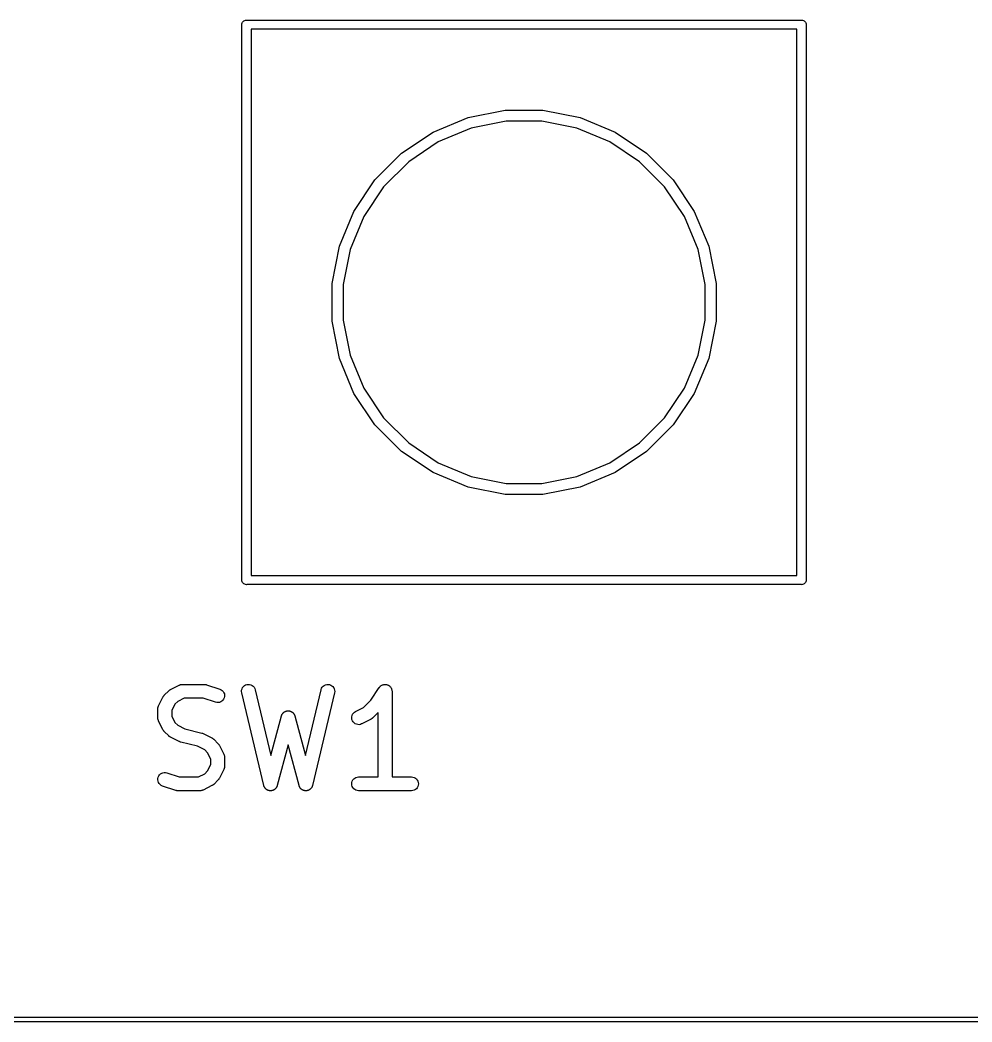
# Model space of a CAD drawing. Extents: x 3.52 to 7, y -3.74 to -1.14.
# Drawn here: x 4.3347 to 4.7398, y -3.2687 to -2.8425 of the extents above; entities that cross this region are included whole.
import ezdxf

# ---------------------------------------------------------------- set-up
doc = ezdxf.new("R2010")
doc.units = 0
doc.header["$MEASUREMENT"] = 0
doc.layers.add('BLACK', color=7, linetype='CONTINUOUS')

msp = doc.modelspace()

# ---------------------------------------------------------------- linework, layer by layer
at = {"layer": 'BLACK', "linetype": 'CONTINUOUS'}
for p, q in [((4.43, -2.84284), (4.43035, -2.84266)), ((4.43035, -2.84266), (4.43072, -2.84255)), ((4.43072, -2.84255), (4.43101, -2.84252)), ((4.43101, -2.84252), (4.4311, -2.84251)), ((4.4311, -2.84251), (4.4312, -2.84252)), ((4.4312, -2.84252), (4.66723, -2.84252)), ((4.66723, -2.84252), (4.66732, -2.84251)), ((4.66732, -2.84251), (4.66742, -2.84252)), ((4.66742, -2.84252), (4.66771, -2.84255)), ((4.66771, -2.84255), (4.66808, -2.84266)), ((4.66808, -2.84266), (4.66842, -2.84284)), ((4.42912, -2.84449), (4.42916, -2.8441)), ((4.42913, -2.84458), (4.42912, -2.84449)), ((4.42913, -3.08061), (4.42913, -2.84458)), ((4.42916, -2.8441), (4.42927, -2.84373)), ((4.42927, -2.84373), (4.42946, -2.84339)), ((4.42946, -2.84339), (4.4297, -2.84309)), ((4.4297, -2.84309), (4.43, -2.84284)), ((4.66535, -2.84646), (4.43307, -2.84646)), ((4.43307, -2.84646), (4.43307, -3.07874)), ((4.66535, -3.07874), (4.66535, -2.84646)), ((4.66842, -2.84284), (4.66872, -2.84309)), ((4.66872, -2.84309), (4.66897, -2.84339)), ((4.66897, -2.84339), (4.66915, -2.84373)), ((4.66915, -2.84373), (4.66926, -2.8441)), ((4.66926, -2.8441), (4.6693, -2.84449)), ((4.6693, -2.84449), (4.66929, -2.84458)), ((4.66929, -2.84458), (4.66929, -3.08061)), ((4.52538, -2.88403), (4.54116, -2.88089)), ((4.54116, -2.88089), (4.55726, -2.88089)), ((4.55726, -2.88089), (4.57305, -2.88403)), ((4.51051, -2.89018), (4.52538, -2.88403)), ((4.57305, -2.88403), (4.58792, -2.89018)), ((4.52675, -2.88855), (4.51273, -2.89435)), ((4.54163, -2.88559), (4.52675, -2.88855)), ((4.5568, -2.88559), (4.54163, -2.88559)), ((4.57168, -2.88855), (4.5568, -2.88559)), ((4.58569, -2.89435), (4.57168, -2.88855)), ((4.49712, -2.89913), (4.51051, -2.89018)), ((4.58792, -2.89018), (4.6013, -2.89913)), ((4.51273, -2.89435), (4.50012, -2.90278)), ((4.5983, -2.90278), (4.58569, -2.89435)), ((4.48574, -2.91051), (4.49712, -2.89913)), ((4.6013, -2.89913), (4.61268, -2.91051)), ((4.50012, -2.90278), (4.48939, -2.91351)), ((4.60903, -2.91351), (4.5983, -2.90278)), ((4.4768, -2.92389), (4.48574, -2.91051)), ((4.61268, -2.91051), (4.62163, -2.92389)), ((4.48939, -2.91351), (4.48097, -2.92612)), ((4.61746, -2.92612), (4.60903, -2.91351)), ((4.47064, -2.93876), (4.4768, -2.92389)), ((4.48097, -2.92612), (4.47516, -2.94013)), ((4.62326, -2.94013), (4.61746, -2.92612)), ((4.62163, -2.92389), (4.62779, -2.93876)), ((4.4675, -2.95455), (4.47064, -2.93876)), ((4.47516, -2.94013), (4.4722, -2.95501)), ((4.62622, -2.95501), (4.62326, -2.94013)), ((4.62779, -2.93876), (4.63093, -2.95455)), ((4.4675, -2.97065), (4.4675, -2.95455)), ((4.4722, -2.95501), (4.4722, -2.97018)), ((4.62622, -2.97018), (4.62622, -2.95501)), ((4.63093, -2.95455), (4.63093, -2.97065)), ((4.4722, -2.97018), (4.47516, -2.98506)), ((4.62326, -2.98506), (4.62622, -2.97018)), ((4.47064, -2.98643), (4.4675, -2.97065)), ((4.63093, -2.97065), (4.62779, -2.98643)), ((4.4768, -3.0013), (4.47064, -2.98643)), ((4.47516, -2.98506), (4.48097, -2.99908)), ((4.61746, -2.99908), (4.62326, -2.98506)), ((4.62779, -2.98643), (4.62163, -3.0013)), ((4.48097, -2.99908), (4.48939, -3.01169)), ((4.60903, -3.01169), (4.61746, -2.99908)), ((4.48574, -3.01469), (4.4768, -3.0013)), ((4.62163, -3.0013), (4.61268, -3.01469)), ((4.48939, -3.01169), (4.50012, -3.02242)), ((4.5983, -3.02242), (4.60903, -3.01169)), ((4.49712, -3.02607), (4.48574, -3.01469)), ((4.61268, -3.01469), (4.6013, -3.02607)), ((4.50012, -3.02242), (4.51273, -3.03085)), ((4.58569, -3.03085), (4.5983, -3.02242)), ((4.51051, -3.03501), (4.49712, -3.02607)), ((4.6013, -3.02607), (4.58792, -3.03501)), ((4.51273, -3.03085), (4.52675, -3.03665)), ((4.57168, -3.03665), (4.58569, -3.03085)), ((4.52538, -3.04117), (4.51051, -3.03501)), ((4.52675, -3.03665), (4.54163, -3.03961)), ((4.5568, -3.03961), (4.57168, -3.03665)), ((4.58792, -3.03501), (4.57305, -3.04117)), ((4.54116, -3.04431), (4.52538, -3.04117)), ((4.54163, -3.03961), (4.5568, -3.03961)), ((4.57305, -3.04117), (4.55726, -3.04431)), ((4.55726, -3.04431), (4.54116, -3.04431)), ((4.42912, -3.08071), (4.42913, -3.08061)), ((4.42916, -3.08109), (4.42912, -3.08071)), ((4.42927, -3.08147), (4.42916, -3.08109)), ((4.43307, -3.07874), (4.66535, -3.07874)), ((4.66926, -3.08109), (4.66915, -3.08147)), ((4.66929, -3.08081), (4.66926, -3.08109)), ((4.66929, -3.08061), (4.6693, -3.08071)), ((4.6693, -3.08071), (4.66929, -3.0808)), ((4.66929, -3.0808), (4.66929, -3.08081)), ((4.42946, -3.08181), (4.42927, -3.08147)), ((4.4297, -3.08211), (4.42946, -3.08181)), ((4.43, -3.08235), (4.4297, -3.08211)), ((4.43035, -3.08254), (4.43, -3.08235)), ((4.43072, -3.08265), (4.43035, -3.08254)), ((4.4311, -3.08269), (4.43072, -3.08265)), ((4.4312, -3.08268), (4.4311, -3.08269)), ((4.66723, -3.08268), (4.4312, -3.08268)), ((4.66732, -3.08269), (4.66723, -3.08268)), ((4.66771, -3.08265), (4.66732, -3.08269)), ((4.66808, -3.08254), (4.66771, -3.08265)), ((4.66842, -3.08235), (4.66808, -3.08254)), ((4.66872, -3.08211), (4.66842, -3.08235)), ((4.66897, -3.08181), (4.66872, -3.08211)), ((4.66915, -3.08147), (4.66897, -3.08181)), ((4.39611, -3.12971), (4.39799, -3.12783)), ((4.39799, -3.12783), (4.39802, -3.1278)), ((4.39802, -3.1278), (4.39815, -3.1277)), ((4.39815, -3.1277), (4.39827, -3.12759)), ((4.39827, -3.12759), (4.39837, -3.12752)), ((4.39837, -3.12752), (4.39847, -3.12744)), ((4.39847, -3.12744), (4.39861, -3.12737)), ((4.39861, -3.12737), (4.39875, -3.12728)), ((4.39875, -3.12728), (4.4025, -3.12541)), ((4.4025, -3.12541), (4.40254, -3.12539)), ((4.40254, -3.12539), (4.40262, -3.12536)), ((4.40262, -3.12536), (4.4027, -3.12532)), ((4.4027, -3.12532), (4.40289, -3.12526)), ((4.40289, -3.12526), (4.40308, -3.12519)), ((4.40308, -3.12519), (4.40317, -3.12518)), ((4.40317, -3.12518), (4.40325, -3.12515)), ((4.40325, -3.12515), (4.40345, -3.12513)), ((4.40345, -3.12513), (4.40365, -3.1251)), ((4.40365, -3.1251), (4.40374, -3.1251)), ((4.40374, -3.1251), (4.40382, -3.12509)), ((4.40382, -3.12509), (4.4132, -3.12509)), ((4.4132, -3.12509), (4.41324, -3.12509)), ((4.41324, -3.12509), (4.4134, -3.12511)), ((4.4134, -3.12511), (4.41357, -3.12512)), ((4.41357, -3.12512), (4.41369, -3.12514)), ((4.41369, -3.12514), (4.41381, -3.12516)), ((4.41381, -3.12516), (4.41397, -3.12521)), ((4.41397, -3.12521), (4.41413, -3.12525)), ((4.41413, -3.12525), (4.41976, -3.12712)), ((4.41976, -3.12712), (4.4198, -3.12713)), ((4.4198, -3.12713), (4.42032, -3.12738)), ((4.42032, -3.12738), (4.42078, -3.12771)), ((4.42078, -3.12771), (4.42118, -3.12814)), ((4.42118, -3.12814), (4.42148, -3.12863)), ((4.42899, -3.12812), (4.42904, -3.12754)), ((4.42906, -3.12869), (4.42899, -3.12812)), ((4.42904, -3.12754), (4.42919, -3.12699)), ((4.42919, -3.12699), (4.42945, -3.12647)), ((4.42945, -3.12647), (4.4298, -3.12602)), ((4.4298, -3.12602), (4.43024, -3.12564)), ((4.43024, -3.12564), (4.43074, -3.12535)), ((4.43074, -3.12535), (4.43128, -3.12517)), ((4.43128, -3.12517), (4.43185, -3.1251)), ((4.43185, -3.1251), (4.43243, -3.12513)), ((4.43243, -3.12513), (4.43299, -3.12528)), ((4.43299, -3.12528), (4.4335, -3.12554)), ((4.4335, -3.12554), (4.43396, -3.12589)), ((4.43396, -3.12589), (4.43434, -3.12632)), ((4.43434, -3.12632), (4.43463, -3.12682)), ((4.43463, -3.12682), (4.43482, -3.12736)), ((4.43482, -3.12736), (4.44148, -3.15535)), ((4.45616, -3.15535), (4.46282, -3.12736)), ((4.46282, -3.12736), (4.46283, -3.12732)), ((4.46283, -3.12732), (4.46302, -3.12678)), ((4.46302, -3.12678), (4.46332, -3.12629)), ((4.46332, -3.12629), (4.46371, -3.12586)), ((4.46371, -3.12586), (4.46417, -3.12552)), ((4.46417, -3.12552), (4.46469, -3.12527)), ((4.46469, -3.12527), (4.46525, -3.12513)), ((4.46525, -3.12513), (4.46583, -3.1251)), ((4.46583, -3.1251), (4.4664, -3.12518)), ((4.4664, -3.12518), (4.46694, -3.12537)), ((4.46694, -3.12537), (4.46744, -3.12566)), ((4.46744, -3.12566), (4.46786, -3.12605)), ((4.46786, -3.12605), (4.46821, -3.12651)), ((4.46821, -3.12651), (4.46846, -3.12703)), ((4.46846, -3.12703), (4.46861, -3.12758)), ((4.46864, -3.12816), (4.46856, -3.12873)), ((4.46861, -3.12758), (4.46864, -3.12816)), ((4.48402, -3.13179), (4.48761, -3.12641)), ((4.48761, -3.12641), (4.48763, -3.12638)), ((4.48763, -3.12637), (4.48781, -3.12616)), ((4.48763, -3.12638), (4.48763, -3.12637)), ((4.48763, -3.12638), (4.48763, -3.12638)), ((4.48763, -3.12638), (4.48763, -3.12638)), ((4.48781, -3.12616), (4.488, -3.12594)), ((4.488, -3.12593), (4.48822, -3.12575)), ((4.488, -3.12594), (4.488, -3.12593)), ((4.488, -3.12594), (4.488, -3.12594)), ((4.48822, -3.12575), (4.48845, -3.12558)), ((4.48845, -3.12557), (4.48871, -3.12544)), ((4.48845, -3.12558), (4.48845, -3.12557)), ((4.48845, -3.12557), (4.48845, -3.12557)), ((4.48871, -3.12544), (4.48896, -3.12531)), ((4.48896, -3.12531), (4.48922, -3.12523)), ((4.48896, -3.12531), (4.48896, -3.12531)), ((4.48896, -3.12531), (4.48896, -3.12531)), ((4.48922, -3.12523), (4.48951, -3.12515)), ((4.48951, -3.12515), (4.48979, -3.12512)), ((4.48951, -3.12515), (4.48951, -3.12515)), ((4.48951, -3.12515), (4.48951, -3.12515)), ((4.48979, -3.12512), (4.49008, -3.12509)), ((4.49008, -3.12509), (4.49009, -3.12509)), ((4.49009, -3.12509), (4.49009, -3.12509)), ((4.49009, -3.12509), (4.49037, -3.12512)), ((4.49037, -3.12512), (4.49066, -3.12515)), ((4.49066, -3.12515), (4.49066, -3.12515)), ((4.49066, -3.12515), (4.49066, -3.12515)), ((4.49066, -3.12515), (4.49093, -3.12524)), ((4.49093, -3.12524), (4.49121, -3.12532)), ((4.49121, -3.12532), (4.49121, -3.12533)), ((4.49121, -3.12533), (4.49121, -3.12533)), ((4.49121, -3.12533), (4.49145, -3.12546)), ((4.49145, -3.12546), (4.49171, -3.1256)), ((4.49171, -3.1256), (4.49172, -3.1256)), ((4.49172, -3.1256), (4.49172, -3.1256)), ((4.49172, -3.1256), (4.49192, -3.12577)), ((4.49192, -3.12577), (4.49216, -3.12597)), ((4.49216, -3.12597), (4.49216, -3.12597)), ((4.49216, -3.12597), (4.49216, -3.12597)), ((4.49216, -3.12597), (4.49234, -3.12619)), ((4.49234, -3.12619), (4.49252, -3.12641)), ((4.49252, -3.12641), (4.49252, -3.12641)), ((4.49252, -3.12641), (4.49253, -3.12642)), ((4.49253, -3.12642), (4.49266, -3.12667)), ((4.49266, -3.12667), (4.49279, -3.12692)), ((4.49279, -3.12692), (4.49279, -3.12692)), ((4.49279, -3.12692), (4.4928, -3.12693)), ((4.4928, -3.12693), (4.49287, -3.12718)), ((4.49287, -3.12718), (4.49296, -3.12747)), ((4.49296, -3.12747), (4.49296, -3.12748)), ((4.49296, -3.12748), (4.49296, -3.12748)), ((4.49296, -3.12748), (4.49299, -3.12777)), ((4.49299, -3.12777), (4.49302, -3.12805)), ((4.49302, -3.12805), (4.49302, -3.16446)), ((4.39368, -3.13423), (4.39556, -3.13048)), ((4.39556, -3.13048), (4.39558, -3.13044)), ((4.39558, -3.13044), (4.39567, -3.1303)), ((4.39567, -3.1303), (4.39575, -3.13015)), ((4.39575, -3.13015), (4.39582, -3.13006)), ((4.39582, -3.13006), (4.39589, -3.12996)), ((4.39589, -3.12996), (4.39601, -3.12984)), ((4.39601, -3.12984), (4.39611, -3.12971)), ((4.40182, -3.13235), (4.40063, -3.13355)), ((4.40452, -3.131), (4.40182, -3.13235)), ((4.41272, -3.131), (4.40452, -3.131)), ((4.41789, -3.13272), (4.41272, -3.131)), ((4.42062, -3.13226), (4.42013, -3.13257)), ((4.42104, -3.13187), (4.42062, -3.13226)), ((4.42138, -3.1314), (4.42104, -3.13187)), ((4.42162, -3.13087), (4.42138, -3.1314)), ((4.42148, -3.12863), (4.42168, -3.12917)), ((4.42175, -3.13031), (4.42162, -3.13087)), ((4.42168, -3.12917), (4.42177, -3.12974)), ((4.42177, -3.12974), (4.42175, -3.13031)), ((4.42907, -3.12873), (4.42906, -3.12869)), ((4.43845, -3.1681), (4.42907, -3.12873)), ((4.46856, -3.12873), (4.45919, -3.1681)), ((4.48082, -3.13499), (4.48402, -3.13179)), ((4.39337, -3.1355), (4.39338, -3.13542)), ((4.39337, -3.13555), (4.39337, -3.1355)), ((4.39337, -3.1393), (4.39337, -3.13555)), ((4.39338, -3.13533), (4.39341, -3.13513)), ((4.39338, -3.13542), (4.39338, -3.13533)), ((4.39341, -3.13513), (4.39344, -3.13493)), ((4.39344, -3.13493), (4.39346, -3.13485)), ((4.39346, -3.13485), (4.39348, -3.13476)), ((4.39348, -3.13476), (4.39355, -3.13457)), ((4.39355, -3.13457), (4.39361, -3.13438)), ((4.39361, -3.13438), (4.39365, -3.13431)), ((4.39365, -3.13431), (4.39368, -3.13423)), ((4.40063, -3.13355), (4.39928, -3.13624)), ((4.39928, -3.13624), (4.39928, -3.1386)), ((4.41845, -3.13285), (4.41789, -3.13272)), ((4.41903, -3.13287), (4.41845, -3.13285)), ((4.4196, -3.13277), (4.41903, -3.13287)), ((4.42013, -3.13257), (4.4196, -3.13277)), ((4.44721, -3.13683), (4.44737, -3.13672)), ((4.44737, -3.13672), (4.44745, -3.13669)), ((4.44745, -3.13669), (4.44754, -3.13664)), ((4.44754, -3.13664), (4.44772, -3.13657)), ((4.44772, -3.13657), (4.44789, -3.13649)), ((4.44789, -3.13649), (4.44799, -3.13647)), ((4.44799, -3.13647), (4.44808, -3.13644)), ((4.44808, -3.13644), (4.44827, -3.13641)), ((4.44827, -3.13641), (4.44846, -3.13636)), ((4.44846, -3.13636), (4.44855, -3.13636)), ((4.44855, -3.13636), (4.44865, -3.13635)), ((4.44865, -3.13635), (4.44884, -3.13635)), ((4.44884, -3.13635), (4.44903, -3.13635)), ((4.44903, -3.13635), (4.44913, -3.13637)), ((4.44913, -3.13637), (4.44922, -3.13637)), ((4.44922, -3.13637), (4.44941, -3.13641)), ((4.44941, -3.13641), (4.4496, -3.13645)), ((4.4496, -3.13645), (4.44969, -3.13648)), ((4.44969, -3.13648), (4.44978, -3.1365)), ((4.44978, -3.1365), (4.44996, -3.13658)), ((4.44996, -3.13658), (4.45014, -3.13665)), ((4.45014, -3.13665), (4.45022, -3.1367)), ((4.45022, -3.1367), (4.45031, -3.13674)), ((4.45031, -3.13674), (4.45046, -3.13686)), ((4.47701, -3.13696), (4.47749, -3.13665)), ((4.47749, -3.13665), (4.48082, -3.13499)), ((4.39338, -3.13938), (4.39337, -3.1393)), ((4.39338, -3.13947), (4.39338, -3.13938)), ((4.39341, -3.13967), (4.39338, -3.13947)), ((4.39343, -3.13987), (4.39341, -3.13967)), ((4.39345, -3.13995), (4.39343, -3.13987)), ((4.39347, -3.14004), (4.39345, -3.13995)), ((4.39354, -3.14023), (4.39347, -3.14004)), ((4.3936, -3.14042), (4.39354, -3.14023)), ((4.39364, -3.1405), (4.3936, -3.14042)), ((4.39367, -3.14058), (4.39364, -3.1405)), ((4.39368, -3.14062), (4.39367, -3.14058)), ((4.39556, -3.14437), (4.39368, -3.14062)), ((4.39928, -3.1386), (4.40063, -3.1413)), ((4.44148, -3.15535), (4.44597, -3.13853)), ((4.44597, -3.13853), (4.44598, -3.13849)), ((4.44598, -3.13849), (4.44601, -3.1384)), ((4.44601, -3.1384), (4.44603, -3.13831)), ((4.44603, -3.13831), (4.44612, -3.13814)), ((4.44612, -3.13814), (4.44619, -3.13796)), ((4.44619, -3.13796), (4.44624, -3.13788)), ((4.44624, -3.13788), (4.44628, -3.13779)), ((4.44628, -3.13779), (4.44639, -3.13763)), ((4.44639, -3.13763), (4.4465, -3.13747)), ((4.4465, -3.13747), (4.44656, -3.1374)), ((4.44656, -3.1374), (4.44662, -3.13732)), ((4.44662, -3.13732), (4.44676, -3.13719)), ((4.44676, -3.13719), (4.44689, -3.13706)), ((4.44689, -3.13706), (4.44697, -3.137)), ((4.44697, -3.137), (4.44704, -3.13693)), ((4.44704, -3.13693), (4.44721, -3.13683)), ((4.45046, -3.13686), (4.45063, -3.13696)), ((4.45063, -3.13696), (4.4507, -3.13703)), ((4.4507, -3.13703), (4.45077, -3.13708)), ((4.45077, -3.13708), (4.45091, -3.13722)), ((4.45091, -3.13722), (4.45105, -3.13736)), ((4.45105, -3.13736), (4.4511, -3.13743)), ((4.4511, -3.13743), (4.45117, -3.1375)), ((4.45117, -3.1375), (4.45127, -3.13767)), ((4.45127, -3.13767), (4.45138, -3.13782)), ((4.45138, -3.13782), (4.45142, -3.13791)), ((4.45142, -3.13791), (4.45147, -3.13799)), ((4.45147, -3.13799), (4.45154, -3.13817)), ((4.45154, -3.13817), (4.45162, -3.13835)), ((4.45162, -3.13835), (4.45164, -3.13844)), ((4.45164, -3.13844), (4.45167, -3.13853)), ((4.45167, -3.13853), (4.45616, -3.15535)), ((4.47587, -3.13949), (4.47589, -3.13891)), ((4.47596, -3.14006), (4.47587, -3.13949)), ((4.47589, -3.13891), (4.47602, -3.13835)), ((4.47616, -3.1406), (4.47596, -3.14006)), ((4.47602, -3.13835), (4.47625, -3.13783)), ((4.47647, -3.14109), (4.47616, -3.1406)), ((4.47625, -3.13783), (4.47659, -3.13736)), ((4.47659, -3.13736), (4.47701, -3.13696)), ((4.48389, -3.14006), (4.48014, -3.14194)), ((4.48403, -3.13997), (4.48389, -3.14006)), ((4.48417, -3.1399), (4.48403, -3.13997)), ((4.48427, -3.13982), (4.48417, -3.1399)), ((4.48437, -3.13975), (4.48427, -3.13982)), ((4.48449, -3.13964), (4.48437, -3.13975)), ((4.48462, -3.13954), (4.48449, -3.13964)), ((4.48465, -3.13951), (4.48462, -3.13954)), ((4.48711, -3.13705), (4.48465, -3.13951)), ((4.48711, -3.16446), (4.48711, -3.13705)), ((4.39565, -3.14451), (4.39556, -3.14437)), ((4.39572, -3.14465), (4.39565, -3.14451)), ((4.3958, -3.14475), (4.39572, -3.14465)), ((4.39587, -3.14485), (4.3958, -3.14475)), ((4.39598, -3.14497), (4.39587, -3.14485)), ((4.39608, -3.1451), (4.39598, -3.14497)), ((4.39611, -3.14513), (4.39608, -3.1451)), ((4.39799, -3.14701), (4.39611, -3.14513)), ((4.40063, -3.1413), (4.40182, -3.14249)), ((4.40182, -3.14249), (4.40486, -3.14401)), ((4.40486, -3.14401), (4.41204, -3.1458)), ((4.47686, -3.14151), (4.47647, -3.14109)), ((4.47733, -3.14185), (4.47686, -3.14151)), ((4.47785, -3.14209), (4.47733, -3.14185)), ((4.47841, -3.14222), (4.47785, -3.14209)), ((4.47899, -3.14224), (4.47841, -3.14222)), ((4.47956, -3.14215), (4.47899, -3.14224)), ((4.4801, -3.14195), (4.47956, -3.14215)), ((4.48014, -3.14194), (4.4801, -3.14195)), ((4.39812, -3.14711), (4.39799, -3.14701)), ((4.39823, -3.14723), (4.39812, -3.14711)), ((4.39834, -3.1473), (4.39823, -3.14723)), ((4.39843, -3.14737), (4.39834, -3.1473)), ((4.39858, -3.14745), (4.39843, -3.14737)), ((4.39872, -3.14754), (4.39858, -3.14745)), ((4.39875, -3.14756), (4.39872, -3.14754)), ((4.4025, -3.14944), (4.39875, -3.14756)), ((4.40252, -3.14944), (4.4025, -3.14944)), ((4.40253, -3.14945), (4.40252, -3.14944)), ((4.40278, -3.14954), (4.40253, -3.14945)), ((4.40304, -3.14964), (4.40278, -3.14954)), ((4.41204, -3.1458), (4.41208, -3.14581)), ((4.41208, -3.14581), (4.41209, -3.14582)), ((4.41209, -3.14582), (4.41211, -3.14582)), ((4.41211, -3.14582), (4.41236, -3.14592)), ((4.41236, -3.14592), (4.41262, -3.14602)), ((4.41262, -3.14602), (4.41263, -3.14602)), ((4.41263, -3.14602), (4.41264, -3.14603)), ((4.41264, -3.14603), (4.41639, -3.1479)), ((4.41639, -3.1479), (4.41643, -3.14792)), ((4.41643, -3.14792), (4.41657, -3.14801)), ((4.41657, -3.14801), (4.41672, -3.14809)), ((4.41672, -3.14809), (4.41681, -3.14817)), ((4.41681, -3.14817), (4.41691, -3.14823)), ((4.41691, -3.14823), (4.41703, -3.14835)), ((4.41703, -3.14835), (4.41716, -3.14846)), ((4.41716, -3.14846), (4.41904, -3.15033)), ((4.40306, -3.14964), (4.40304, -3.14964)), ((4.40307, -3.14965), (4.40306, -3.14964)), ((4.40311, -3.14966), (4.40307, -3.14965)), ((4.41029, -3.15145), (4.40311, -3.14966)), ((4.41332, -3.15297), (4.41029, -3.15145)), ((4.41452, -3.15417), (4.41332, -3.15297)), ((4.41904, -3.15033), (4.41906, -3.15036)), ((4.41906, -3.15036), (4.41917, -3.15049)), ((4.41917, -3.15049), (4.41928, -3.15061)), ((4.41928, -3.15061), (4.41935, -3.15071)), ((4.41935, -3.15071), (4.41942, -3.15081)), ((4.41942, -3.15081), (4.4195, -3.15096)), ((4.4195, -3.15096), (4.41959, -3.1511)), ((4.41959, -3.1511), (4.42146, -3.15485)), ((4.44882, -3.15075), (4.44417, -3.16818)), ((4.45346, -3.16818), (4.44882, -3.15075)), ((4.41587, -3.15686), (4.41452, -3.15417)), ((4.41587, -3.15922), (4.41587, -3.15686)), ((4.42146, -3.15485), (4.42148, -3.15488)), ((4.42148, -3.15488), (4.42151, -3.15497)), ((4.42151, -3.15497), (4.42155, -3.15504)), ((4.42155, -3.15504), (4.42161, -3.15524)), ((4.42161, -3.15524), (4.42168, -3.15543)), ((4.42168, -3.15543), (4.42169, -3.15551)), ((4.42169, -3.15551), (4.42172, -3.15559)), ((4.42172, -3.15559), (4.42174, -3.1558)), ((4.42174, -3.1558), (4.42177, -3.15599)), ((4.42177, -3.15599), (4.42177, -3.15608)), ((4.42177, -3.15608), (4.42178, -3.15617)), ((4.42178, -3.15617), (4.42178, -3.15992)), ((4.41332, -3.16312), (4.41452, -3.16192)), ((4.41452, -3.16192), (4.41587, -3.15922)), ((4.42146, -3.16124), (4.41959, -3.16499)), ((4.42149, -3.16116), (4.42146, -3.16124)), ((4.42154, -3.16108), (4.42149, -3.16116)), ((4.4216, -3.16089), (4.42154, -3.16108)), ((4.42167, -3.1607), (4.4216, -3.16089)), ((4.42168, -3.16061), (4.42167, -3.1607)), ((4.42171, -3.16053), (4.42168, -3.16061)), ((4.42173, -3.16033), (4.42171, -3.16053)), ((4.42177, -3.16013), (4.42173, -3.16033)), ((4.42178, -3.15996), (4.42177, -3.16005)), ((4.42177, -3.16005), (4.42177, -3.16013)), ((4.42178, -3.15992), (4.42178, -3.15996)), ((4.39338, -3.16573), (4.3934, -3.16515)), ((4.39347, -3.16629), (4.39338, -3.16573)), ((4.3934, -3.16515), (4.39353, -3.16459)), ((4.39367, -3.16683), (4.39347, -3.16629)), ((4.39353, -3.16459), (4.39377, -3.16406)), ((4.39377, -3.16406), (4.3941, -3.1636)), ((4.3941, -3.1636), (4.39453, -3.1632)), ((4.39453, -3.1632), (4.39501, -3.1629)), ((4.39501, -3.1629), (4.39555, -3.16269)), ((4.39555, -3.16269), (4.39612, -3.1626)), ((4.39612, -3.1626), (4.3967, -3.16261)), ((4.3967, -3.16261), (4.39726, -3.16274)), ((4.39726, -3.16274), (4.40243, -3.16446)), ((4.40243, -3.16446), (4.41063, -3.16446)), ((4.41063, -3.16446), (4.41332, -3.16312)), ((4.41904, -3.16575), (4.41716, -3.16763)), ((4.41914, -3.16563), (4.41904, -3.16575)), ((4.41926, -3.16551), (4.41914, -3.16563)), ((4.41932, -3.1654), (4.41926, -3.16551)), ((4.4194, -3.16531), (4.41932, -3.1654)), ((4.41948, -3.16516), (4.4194, -3.16531)), ((4.41957, -3.16502), (4.41948, -3.16516)), ((4.41959, -3.16499), (4.41957, -3.16502)), ((4.47592, -3.16682), (4.47609, -3.16627)), ((4.47609, -3.16627), (4.47637, -3.16577)), ((4.47637, -3.16577), (4.47673, -3.16532)), ((4.47673, -3.16532), (4.47718, -3.16496)), ((4.47718, -3.16496), (4.47769, -3.16469)), ((4.47769, -3.16469), (4.47824, -3.16452)), ((4.47824, -3.16452), (4.47882, -3.16446)), ((4.47882, -3.16446), (4.48711, -3.16446)), ((4.49302, -3.16446), (4.50131, -3.16446)), ((4.50131, -3.16446), (4.50135, -3.16446)), ((4.50135, -3.16446), (4.50193, -3.16453)), ((4.50193, -3.16453), (4.50248, -3.1647)), ((4.50248, -3.1647), (4.50298, -3.16498)), ((4.50298, -3.16498), (4.50342, -3.16535)), ((4.50342, -3.16535), (4.50378, -3.1658)), ((4.50378, -3.1658), (4.50405, -3.16631)), ((4.50405, -3.16631), (4.50421, -3.16686)), ((4.39397, -3.16733), (4.39367, -3.16683)), ((4.39436, -3.16775), (4.39397, -3.16733)), ((4.39483, -3.16809), (4.39436, -3.16775)), ((4.39535, -3.16833), (4.39483, -3.16809)), ((4.39539, -3.16834), (4.39535, -3.16833)), ((4.40102, -3.17022), (4.39539, -3.16834)), ((4.40118, -3.17025), (4.40102, -3.17022)), ((4.40134, -3.1703), (4.40118, -3.17025)), ((4.40146, -3.17032), (4.40134, -3.1703)), ((4.40158, -3.17035), (4.40146, -3.17032)), ((4.40174, -3.17035), (4.40158, -3.17035)), ((4.40191, -3.17037), (4.40174, -3.17035)), ((4.40195, -3.17037), (4.40191, -3.17037)), ((4.41132, -3.17037), (4.40195, -3.17037)), ((4.41141, -3.17036), (4.41132, -3.17037)), ((4.4115, -3.17036), (4.41141, -3.17036)), ((4.4117, -3.17033), (4.4115, -3.17036)), ((4.4119, -3.17031), (4.4117, -3.17033)), ((4.41198, -3.17029), (4.4119, -3.17031)), ((4.41207, -3.17027), (4.41198, -3.17029)), ((4.41226, -3.1702), (4.41207, -3.17027)), ((4.41245, -3.17015), (4.41226, -3.1702)), ((4.41253, -3.17011), (4.41245, -3.17015)), ((4.41261, -3.17008), (4.41253, -3.17011)), ((4.41264, -3.17006), (4.41261, -3.17008)), ((4.41639, -3.16818), (4.41264, -3.17006)), ((4.41653, -3.16809), (4.41639, -3.16818)), ((4.41668, -3.16802), (4.41653, -3.16809)), ((4.41678, -3.16794), (4.41668, -3.16802)), ((4.41688, -3.16788), (4.41678, -3.16794)), ((4.417, -3.16776), (4.41688, -3.16788)), ((4.41713, -3.16766), (4.417, -3.16776)), ((4.41716, -3.16763), (4.41713, -3.16766)), ((4.43849, -3.16823), (4.43845, -3.1681)), ((4.43852, -3.16836), (4.43849, -3.16823)), ((4.43859, -3.1685), (4.43852, -3.16836)), ((4.43863, -3.16865), (4.43859, -3.1685)), ((4.4387, -3.16876), (4.43863, -3.16865)), ((4.43876, -3.16889), (4.4387, -3.16876)), ((4.43885, -3.16901), (4.43876, -3.16889)), ((4.43892, -3.16914), (4.43885, -3.16901)), ((4.43901, -3.16925), (4.43892, -3.16914)), ((4.43909, -3.16936), (4.43901, -3.16925)), ((4.4392, -3.16946), (4.43909, -3.16936)), ((4.43931, -3.16958), (4.4392, -3.16946)), ((4.43941, -3.16966), (4.43931, -3.16958)), ((4.43951, -3.16975), (4.43941, -3.16966)), ((4.43964, -3.16983), (4.43951, -3.16975)), ((4.43976, -3.16993), (4.43964, -3.16983)), ((4.43989, -3.16999), (4.43976, -3.16993)), ((4.44, -3.17006), (4.43989, -3.16999)), ((4.44014, -3.17011), (4.44, -3.17006)), ((4.44028, -3.17018), (4.44014, -3.17011)), ((4.44041, -3.17022), (4.44028, -3.17018)), ((4.44054, -3.17026), (4.44041, -3.17022)), ((4.44069, -3.17029), (4.44054, -3.17026)), ((4.44084, -3.17033), (4.44069, -3.17029)), ((4.44097, -3.17034), (4.44084, -3.17033)), ((4.44111, -3.17036), (4.44097, -3.17034)), ((4.44126, -3.17036), (4.44111, -3.17036)), ((4.44141, -3.17037), (4.44126, -3.17036)), ((4.44155, -3.17035), (4.44141, -3.17037)), ((4.44168, -3.17035), (4.44155, -3.17035)), ((4.44183, -3.17031), (4.44168, -3.17035)), ((4.44198, -3.17029), (4.44183, -3.17031)), ((4.44211, -3.17025), (4.44198, -3.17029)), ((4.44225, -3.17022), (4.44211, -3.17025)), ((4.44238, -3.17016), (4.44225, -3.17022)), ((4.44253, -3.17011), (4.44238, -3.17016)), ((4.44265, -3.17004), (4.44253, -3.17011)), ((4.44277, -3.16999), (4.44265, -3.17004)), ((4.4429, -3.1699), (4.44277, -3.16999)), ((4.44303, -3.16982), (4.4429, -3.1699)), ((4.44313, -3.16973), (4.44303, -3.16982)), ((4.44324, -3.16966), (4.44313, -3.16973)), ((4.44335, -3.16955), (4.44324, -3.16966)), ((4.44346, -3.16945), (4.44335, -3.16955)), ((4.44355, -3.16934), (4.44346, -3.16945)), ((4.44364, -3.16924), (4.44355, -3.16934)), ((4.44372, -3.16911), (4.44364, -3.16924)), ((4.44382, -3.16899), (4.44372, -3.16911)), ((4.44388, -3.16887), (4.44382, -3.16899)), ((4.44395, -3.16875), (4.44388, -3.16887)), ((4.44401, -3.16861), (4.44395, -3.16875)), ((4.44408, -3.16848), (4.44401, -3.16861)), ((4.44411, -3.16834), (4.44408, -3.16848)), ((4.44416, -3.16822), (4.44411, -3.16834)), ((4.44417, -3.16818), (4.44416, -3.16822)), ((4.45351, -3.16831), (4.45346, -3.16818)), ((4.45355, -3.16844), (4.45351, -3.16831)), ((4.45361, -3.16857), (4.45355, -3.16844)), ((4.45367, -3.16872), (4.45361, -3.16857)), ((4.45374, -3.16883), (4.45367, -3.16872)), ((4.4538, -3.16896), (4.45374, -3.16883)), ((4.45389, -3.16908), (4.4538, -3.16896)), ((4.45397, -3.16921), (4.45389, -3.16908)), ((4.45406, -3.16931), (4.45397, -3.16921)), ((4.45414, -3.16942), (4.45406, -3.16931)), ((4.45426, -3.16952), (4.45414, -3.16942)), ((4.45436, -3.16963), (4.45426, -3.16952)), ((4.45447, -3.16971), (4.45436, -3.16963)), ((4.45457, -3.1698), (4.45447, -3.16971)), ((4.45471, -3.16988), (4.45457, -3.1698)), ((4.45483, -3.16997), (4.45471, -3.16988)), ((4.45495, -3.17002), (4.45483, -3.16997)), ((4.45507, -3.17009), (4.45495, -3.17002)), ((4.45521, -3.17014), (4.45507, -3.17009)), ((4.45535, -3.17021), (4.45521, -3.17014)), ((4.45549, -3.17024), (4.45535, -3.17021)), ((4.45561, -3.17028), (4.45549, -3.17024)), ((4.45576, -3.17031), (4.45561, -3.17028)), ((4.45591, -3.17034), (4.45576, -3.17031)), ((4.45605, -3.17035), (4.45591, -3.17034)), ((4.45618, -3.17037), (4.45605, -3.17035)), ((4.45634, -3.17036), (4.45618, -3.17037)), ((4.45649, -3.17036), (4.45634, -3.17036)), ((4.45662, -3.17034), (4.45649, -3.17036)), ((4.45676, -3.17034), (4.45662, -3.17034)), ((4.45691, -3.1703), (4.45676, -3.17034)), ((4.45706, -3.17027), (4.45691, -3.1703)), ((4.45719, -3.17023), (4.45706, -3.17027)), ((4.45732, -3.17019), (4.45719, -3.17023)), ((4.45746, -3.17013), (4.45732, -3.17019)), ((4.4576, -3.17008), (4.45746, -3.17013)), ((4.45772, -3.17001), (4.4576, -3.17008)), ((4.45784, -3.16995), (4.45772, -3.17001)), ((4.45796, -3.16986), (4.45784, -3.16995)), ((4.45809, -3.16978), (4.45796, -3.16986)), ((4.45819, -3.16968), (4.45809, -3.16978)), ((4.4583, -3.1696), (4.45819, -3.16968)), ((4.4584, -3.16949), (4.4583, -3.1696)), ((4.45852, -3.16939), (4.4584, -3.16949)), ((4.4586, -3.16928), (4.45852, -3.16939)), ((4.45869, -3.16918), (4.4586, -3.16928)), ((4.45877, -3.16905), (4.45869, -3.16918)), ((4.45886, -3.16892), (4.45877, -3.16905)), ((4.45892, -3.1688), (4.45886, -3.16892)), ((4.45899, -3.16868), (4.45892, -3.1688)), ((4.45904, -3.16854), (4.45899, -3.16868)), ((4.4591, -3.1684), (4.45904, -3.16854)), ((4.45913, -3.16827), (4.4591, -3.1684)), ((4.45918, -3.16814), (4.45913, -3.16827)), ((4.45919, -3.1681), (4.45918, -3.16814)), ((4.47586, -3.1674), (4.47592, -3.16682)), ((4.47591, -3.16797), (4.47586, -3.1674)), ((4.47608, -3.16852), (4.47591, -3.16797)), ((4.47634, -3.16903), (4.47608, -3.16852)), ((4.47671, -3.16948), (4.47634, -3.16903)), ((4.47715, -3.16985), (4.47671, -3.16948)), ((4.47765, -3.17013), (4.47715, -3.16985)), ((4.4782, -3.1703), (4.47765, -3.17013)), ((4.47877, -3.17037), (4.4782, -3.1703)), ((4.47882, -3.17037), (4.47877, -3.17037)), ((4.50131, -3.17037), (4.47882, -3.17037)), ((4.50189, -3.17031), (4.50131, -3.17037)), ((4.50244, -3.17015), (4.50189, -3.17031)), ((4.50295, -3.16988), (4.50244, -3.17015)), ((4.50339, -3.16951), (4.50295, -3.16988)), ((4.50376, -3.16907), (4.50339, -3.16951)), ((4.50403, -3.16856), (4.50376, -3.16907)), ((4.5042, -3.16801), (4.50403, -3.16856)), ((4.50427, -3.16744), (4.5042, -3.16801)), ((4.50421, -3.16686), (4.50427, -3.16744)), ((5.74762, -3.2687), (3.72446, -3.2687)), ((3.72482, -3.26673), (5.74798, -3.26673))]:
    msp.add_line(p, q, dxfattribs=at)

doc.saveas('drawing.dxf')
